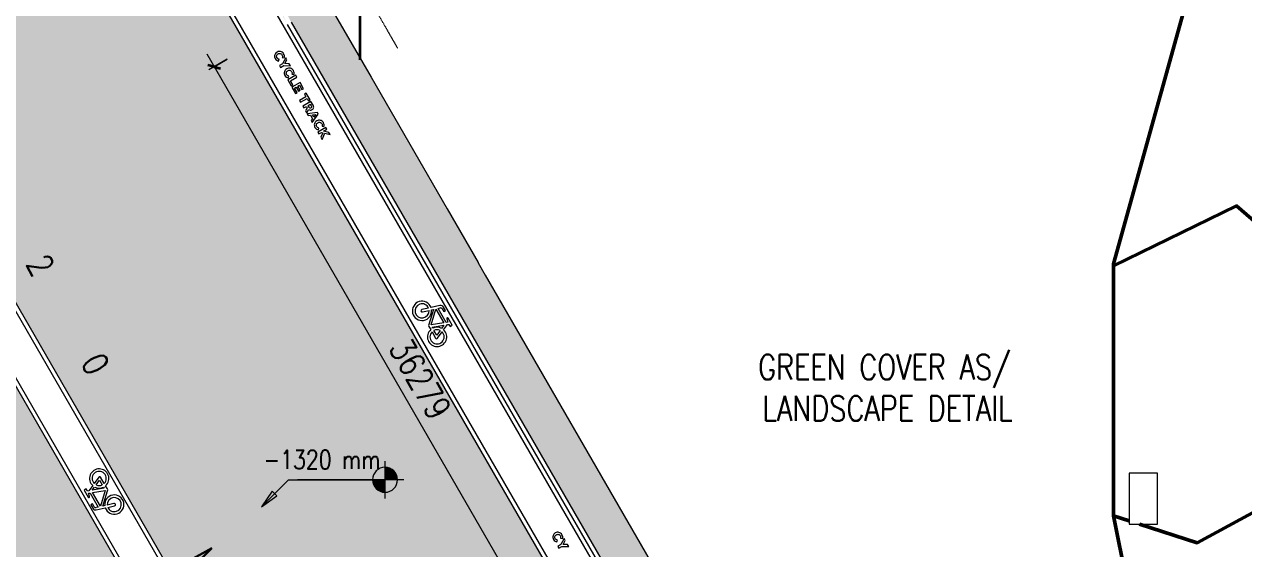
# Model space of a CAD drawing. Header units: millimetres. Extents: x -106145 to 154907, y -84585 to 152038.
# Drawn here: x -76702 to -18156, y 13546 to 38731 of the extents above; entities that cross this region are included whole.
import ezdxf

# ---------------------------------------------------------------- set-up
doc = ezdxf.new("R2010")
doc.units = ezdxf.units.MM
doc.linetypes.add('Cut Out Line _2_', pattern=[2, 1, -1])
for name, color, linetype, lineweight in [('A-ANNO-DIMS', 211, 'Continuous', 9), ('A-ANNO-DIMS-300', 211, 'Continuous', 9), ('A-DETL', 90, 'Continuous', 5), ('A-DETL-MBND', 5, 'Continuous', 5), ('A-DETL-WIDE', 214, 'Continuous', 35), ('A-FLOR', 192, 'Continuous', 5), ('A-FLOR-PATT', 8, 'Continuous', 5), ('A-GENM', 13, 'Continuous', 5), ('C-TOPO', 7, 'Continuous', 5), ('C-TOPO-MAJR', 7, 'Continuous', 50), ('G-ANNO-DIMS', 111, 'Continuous', 9), ('G-ANNO-TEXT', 231, 'Continuous', 9)]:
    doc.layers.add(name, color=color, linetype=linetype, lineweight=lineweight)
doc.styles.add('RomanS', font='romans__.ttf', dxfattribs={"width": 0.8, "height": 1200})
doc.styles.add('RomanS_1', font='romans__.ttf', dxfattribs={"width": 0.8, "height": 900})
doc.styles.add('RomanS_B', font='', dxfattribs={"width": 0.8, "height": 1200})
doc.styles.get('RomanS_B').set_extended_font_data('RomanS', bold=True)
doc.dimstyles.new('Diagonal_-_4_mm_RomanS', dxfattribs={"dimscale": 304.8, "dimtxt": 1219.023462, "dimasz": 1.476378, "dimexe": 0.984252, "dimexo": 0.0625, "dimgap": 0.19685, "dimtad": 1, "dimdec": 0, "dimzin": 0, "dimdsep": 46, "dimtxsty": 'RomanS', "dimblk1": 'OBLIQUE', "dimblk2": 'OBLIQUE', "dimsah": 1, "dimcen": 0.09, "dimdle": 2.362205, "dimazin": 0, "dimtfac": 1, "dimtdec": 4, "dimtix": 1, "dimtmove": 0, "dimatfit": 3, "dimfxl": 2.362205, "dimfxlon": 1, "dimtvp": 1, "dimtolj": 1, "dimtzin": 0, "dimarcsym": 2})

# ---------------------------------------------------------------- blocks, each defined once
blk = doc.blocks.new('MM-HOSPITAL A _ B BLOCK-2022_11_05_CENTRAL_rvt-1-Site Plan')
at = {"layer": 'A-FLOR', "color": 253}
for p, q in [((-23654, 17175), (-23654, 14715)), ((-22294, 17175), (-23654, 17175)), ((-22294, 14715), (-22294, 17175)), ((-23654, 14715), (-22294, 14715))]:
    blk.add_line(p, q, dxfattribs=at)
blk = doc.blocks.new('BICYCLE_CYCLE TRACK - BICYCLE_CYCLE TRACK-V137-Site Plan')
at = {"layer": 'A-DETL-MBND'}
for p, q in [((-505, 383), (-637, -36)), ((-528, -69), (-501, 16)), ((-501, 16), (11, -542)), ((87, -456), (-445, 124)), ((-445, 124), (304, 124)), ((-431, 239), (-400, 335)), ((347, 239), (-431, 239)), ((-163, 495), (-352, 495)), ((-322, 392), (-163, 392)), ((-163, 392), (-163, 495)), ((304, 124), (87, -456)), ((205, -468), (408, 77)), ((210, 345), (371, 305)), ((607, 413), (218, 413)), ((371, 305), (347, 239)), ((408, 77), (487, -99)), ((465, 230), (491, 298)), ((591, -51), (465, 230)), ((491, 298), (607, 298)), ((607, 298), (607, 413)), ((-675, -155), (-773, -468)), ((-664, -503), (-565, -188)), ((104, -583), (276, -583)), ((268, -468), (205, -468)), ((651, -468), (392, -468)), ((403, -583), (749, -583)), ((538, -213), (651, -468)), ((795, -511), (641, -165))]:
    blk.add_line(p, q, dxfattribs=at)
for centre, radius, start, end in [((-352, 335), 160, 90, 162.50117), ((-322, 310), 81.8, 90, 162.50117), ((218, 378), 34.3, 90, 256), ((-715, -493), 463, 80.24625, 66.06731), ((-715, -493), 340, 83.08925, 63.7129), ((-719, -486), 57.1, 162.50117, 342.50117), ((104, -457), 126, 222.51406, 270), ((730, -493), 463, 121.76328, 177.00582), ((730, -493), 463, 191.22063, 107.58429), ((730, -493), 340, 124.6131, 175.91598), ((730, -493), 340, 195.38543, 105.23662), ((749, -532), 51, 270, 24)]:
    blk.add_arc(centre, radius, start, end, dxfattribs=at)
blk = doc.blocks.new('Spot Elevations - M_Spot Elevation - Target Filled-23738-Site Plan')
at = {"layer": 'G-ANNO-DIMS'}
h = blk.add_hatch(color=256, dxfattribs=at)
edge = h.paths.add_edge_path(flags=0)
edge.add_line((0, 0), (-2, 0))
edge.add_arc((0, 0), 2, 90, 180, ccw=False)
edge.add_line((0, 2), (0, 0))
h = blk.add_hatch(color=256, dxfattribs=at)
edge = h.paths.add_edge_path(flags=0)
edge.add_line((0, 0), (2, 0))
edge.add_arc((0, 0), 2, 270, 360, ccw=False)
edge.add_line((0, -2), (0, 0))
for p, q in [((0, -3), (0, 3)), ((-3, 0), (14, 0))]:
    blk.add_line(p, q, dxfattribs=at)
blk.add_circle((0, 0), 2, dxfattribs=at)
blk = doc.blocks.new('DIMBLOCK29-Site Plan')
at = {"layer": 'A-ANNO-DIMS-300', "transparency": 16777216}
for p, q in [((-67947, 37319), (-49088, 4654)), ((-66963, 37055), (-67847, 36545)), ((-67587, 36695), (-66963, 37055)), ((-48824, 5637), (-49707, 5127)), ((-49448, 5277), (-48824, 5637))]:
    blk.add_line(p, q, dxfattribs=at)
at = {"layer": 'A-ANNO-DIMS-300', "lineweight": 35, "transparency": 16777216}
for p, q in [((-67587, 36695), (-67894, 36778)), ((-67587, 36695), (-67280, 36613)), ((-49448, 5277), (-49755, 5360)), ((-49448, 5277), (-49140, 5195))]:
    blk.add_line(p, q, dxfattribs=at)
at = {"layer": 'A-ANNO-DIMS-300', "color": 0, "transparency": 16777216, "insert": (-58199, 23781), "char_height": 1200, "width": 5426.62, "attachment_point": 1, "rotation": 300, "line_spacing_factor": 0.983083, "style": 'RomanS'}
blk.add_mtext('36279', dxfattribs=at)
blk = doc.blocks.new('_Oblique')
at = {"color": 0, "linetype": 'ByBlock', "lineweight": -2}
blk.add_line((-0.5, -0.5), (0.5, 0.5), dxfattribs=at)

msp = doc.modelspace()

# ---------------------------------------------------------------- hatches: boundary and pattern name
at = {"layer": 'G-ANNO-DIMS'}
msp.add_hatch(color=256, dxfattribs=at).paths.add_polyline_path([(-65322.01, 15558.78), (-64573.4, 16082.97), (-64797.83, 16307.39)], flags=0)

# ---------------------------------------------------------------- linework, layer by layer
at = {"layer": 'A-DETL', "linetype": 'Cut Out Line _2_'}
msp.add_line((-64641.75, 47737.34), (-58791.75, 37604.84), dxfattribs=at)
at = {"layer": 'A-DETL-MBND'}
for p, q in [((-45921.53, 7312.96), (-64060.9, 38731.27)), ((-64681.54, 37262.71), (-64689.18, 37220.17)), ((-64689.18, 37220.17), (-64687.99, 37175.48)), ((-64687.99, 37175.48), (-64677.58, 37130.43)), ((-64665.41, 37302.77), (-64681.54, 37262.71)), ((-64677.58, 37130.43), (-64657.58, 37086.79)), ((-64641.12, 37340.01), (-64665.41, 37302.77)), ((-64657.58, 37086.79), (-64623.07, 37038.21)), ((-64609.4, 37372.92), (-64641.12, 37340.01)), ((-64623.07, 37038.21), (-64584.52, 37004.24)), ((-64569.91, 37400.58), (-64609.4, 37372.92)), ((-64592.25, 37182.16), (-64592.1, 37208.13)), ((-64586.79, 37156), (-64592.25, 37182.16)), ((-64592.1, 37208.13), (-64586.78, 37233.02)), ((-64575.3, 37130.55), (-64586.79, 37156)), ((-64586.78, 37233.02), (-64576.54, 37256.54)), ((-64584.52, 37004.24), (-64541.64, 36981.69)), ((-64576.54, 37256.54), (-64561.67, 37278.41)), ((-64554.37, 37101.37), (-64575.3, 37130.55)), ((-64527.34, 37420.3), (-64569.91, 37400.58)), ((-64561.67, 37278.41), (-64542.59, 37297.76)), ((-64530.3, 37080.92), (-64554.37, 37101.37)), ((-64542.59, 37297.76), (-64519.76, 37313.73)), ((-64541.64, 36981.69), (-64494.1, 36967.52)), ((-64502.46, 37066.2), (-64530.3, 37080.92)), ((-64483.21, 37431.19), (-64527.34, 37420.3)), ((-64519.76, 37313.73), (-64493.45, 37326.14)), ((-64470.21, 37054.21), (-64502.46, 37066.2)), ((-64494.1, 36967.52), (-64470.21, 37054.21)), ((-64493.45, 37326.14), (-64467.34, 37332.87)), ((-64438.9, 37433.56), (-64483.21, 37431.19)), ((-64467.34, 37332.87), (-64441.15, 37334.63)), ((-64441.15, 37334.63), (-64415.63, 37331.52)), ((-64395.81, 37427.69), (-64438.9, 37433.56)), ((-64415.63, 37331.52), (-64391.38, 37323.46)), ((-64354.6, 37413.18), (-64395.81, 37427.69)), ((-64391.38, 37323.46), (-64369, 37310.42)), ((-64369, 37310.42), (-64349.36, 37292.61)), ((-64315.91, 37389.61), (-64354.6, 37413.18)), ((-64349.36, 37292.61), (-64333.34, 37270.26)), ((-64333.34, 37270.26), (-64320.04, 37240.45)), ((-64320.04, 37240.45), (-64314.28, 37210.17)), ((-64314.66, 37178.58), (-64319.74, 37144.84)), ((-64319.74, 37144.84), (-64224.77, 37126.78)), ((-64281.31, 37357.23), (-64315.91, 37389.61)), ((-64314.28, 37210.17), (-64314.66, 37178.58)), ((-64153.15, 37130.13), (-64303.12, 36843.18)), ((-64252.35, 37316.25), (-64281.31, 37357.23)), ((-64228.08, 37263.69), (-64252.35, 37316.25)), ((-64216.88, 37215.42), (-64228.08, 37263.69)), ((-64224.77, 37126.78), (-64216.5, 37170.2)), ((-64216.5, 37170.2), (-64216.88, 37215.42)), ((-64197.93, 36845.23), (-64095.11, 37029.6)), ((-64095.11, 37029.6), (-64153.15, 37130.13)), ((-64303.12, 36843.18), (-64457.26, 36754.18)), ((-64457.26, 36754.18), (-64407.1, 36667.32)), ((-64407.1, 36667.32), (-64251.32, 36757.27)), ((-64251.32, 36757.27), (-63929.53, 36742.85)), ((-64215.83, 36456.16), (-64223.47, 36413.62)), ((-64223.47, 36413.62), (-64222.28, 36368.94)), ((-64222.28, 36368.94), (-64211.87, 36323.89)), ((-64199.7, 36496.22), (-64215.83, 36456.16)), ((-64211.87, 36323.89), (-64191.87, 36280.24)), ((-64175.41, 36533.47), (-64199.7, 36496.22)), ((-63985.96, 36840.57), (-64197.93, 36845.23)), ((-64143.69, 36566.37), (-64175.41, 36533.47)), ((-64104.2, 36594.04), (-64143.69, 36566.37)), ((-64126.54, 36375.62), (-64126.39, 36401.59)), ((-64121.08, 36349.46), (-64126.54, 36375.62)), ((-64126.39, 36401.59), (-64121.07, 36426.47)), ((-64109.59, 36324), (-64121.08, 36349.46)), ((-64121.07, 36426.47), (-64110.83, 36449.99)), ((-64110.83, 36449.99), (-64095.96, 36471.86)), ((-64088.66, 36294.82), (-64109.59, 36324)), ((-64061.63, 36613.75), (-64104.2, 36594.04)), ((-64095.96, 36471.86), (-64076.88, 36491.21)), ((-64076.88, 36491.21), (-64054.05, 36507.18)), ((-64017.5, 36624.65), (-64061.63, 36613.75)), ((-64054.05, 36507.18), (-64027.74, 36519.59)), ((-64027.74, 36519.59), (-64001.64, 36526.33)), ((-63973.19, 36627.02), (-64017.5, 36624.65)), ((-64001.64, 36526.33), (-63975.44, 36528.09)), ((-63929.53, 36742.85), (-63985.96, 36840.57)), ((-63975.44, 36528.09), (-63949.92, 36524.97)), ((-63930.1, 36621.15), (-63973.19, 36627.02)), ((-63949.92, 36524.97), (-63925.67, 36516.92)), ((-63888.89, 36606.63), (-63930.1, 36621.15)), ((-63925.67, 36516.92), (-63903.29, 36503.87)), ((-63903.29, 36503.87), (-63883.66, 36486.06)), ((-63850.2, 36583.07), (-63888.89, 36606.63)), ((-63883.66, 36486.06), (-63867.63, 36463.71)), ((-63867.63, 36463.71), (-63854.33, 36433.91)), ((-63854.33, 36433.91), (-63848.57, 36403.62)), ((-63848.95, 36372.03), (-63854.03, 36338.3)), ((-63854.03, 36338.3), (-63759.06, 36320.23)), ((-63815.6, 36550.68), (-63850.2, 36583.07)), ((-63848.57, 36403.62), (-63848.95, 36372.03)), ((-63786.64, 36509.7), (-63815.6, 36550.68)), ((-63762.37, 36457.15), (-63786.64, 36509.7)), ((-63751.17, 36408.87), (-63762.37, 36457.15)), ((-63759.06, 36320.23), (-63750.79, 36363.66)), ((-63750.79, 36363.66), (-63751.17, 36408.87)), ((-64191.87, 36280.24), (-64157.36, 36231.66)), ((-64157.36, 36231.66), (-64118.81, 36197.69)), ((-64118.81, 36197.69), (-64075.93, 36175.14)), ((-64064.59, 36274.37), (-64088.66, 36294.82)), ((-64075.93, 36175.14), (-64028.39, 36160.97)), ((-64036.75, 36259.65), (-64064.59, 36274.37)), ((-63665.17, 36285), (-64056.03, 36059.31)), ((-64056.03, 36059.31), (-63893.37, 35777.6)), ((-64004.51, 36247.66), (-64036.75, 36259.65)), ((-64028.39, 36160.97), (-64004.51, 36247.66)), ((-63925.22, 36019.02), (-63615.01, 36198.14)), ((-63812.71, 35824.17), (-63925.22, 36019.02)), ((-63893.37, 35777.6), (-63812.71, 35824.17)), ((-63464.55, 35937.56), (-63855.42, 35711.87)), ((-63724.61, 35671.59), (-63650.16, 35714.57)), ((-63615.01, 36198.14), (-63665.17, 36285)), ((-63650.16, 35714.57), (-63543.75, 35530.29)), ((-63569.5, 35761.15), (-63495.05, 35804.13)), ((-63463.1, 35576.86), (-63569.5, 35761.15)), ((-63495.05, 35804.13), (-63374.15, 35594.74)), ((-63293.49, 35641.31), (-63464.55, 35937.56)), ((-63855.42, 35711.87), (-63682.74, 35412.81)), ((-63602.08, 35459.38), (-63724.61, 35671.59)), ((-63682.74, 35412.81), (-63602.08, 35459.38)), ((-63543.75, 35530.29), (-63463.1, 35576.86)), ((-63179.8, 35258.16), (-63490.01, 35079.05)), ((-63439.86, 34992.19), (-63129.65, 35171.31)), ((-63374.15, 35594.74), (-63293.49, 35641.31)), ((-63167.83, 35423.68), (-63248.49, 35377.11)), ((-63248.49, 35377.11), (-63179.8, 35258.16)), ((-62980.32, 35098.93), (-63167.83, 35423.68)), ((-63129.65, 35171.31), (-63060.97, 35052.36)), ((-63490.01, 35079.05), (-63439.86, 34992.19)), ((-62941.53, 35031.75), (-63332.39, 34806.06)), ((-63332.39, 34806.06), (-63282.24, 34719.2)), ((-63282.24, 34719.2), (-63158.15, 34790.85)), ((-63119.75, 34724.35), (-63196.26, 34570.3)), ((-63196.26, 34570.3), (-63137.54, 34468.61)), ((-63158.15, 34790.85), (-63119.75, 34724.35)), ((-63137.54, 34468.61), (-63053.08, 34644.7)), ((-63077.5, 34837.42), (-62972.03, 34898.32)), ((-63028.52, 34752.6), (-63077.5, 34837.42)), ((-63060.97, 35052.36), (-62980.32, 35098.93)), ((-63053.08, 34644.7), (-63016.31, 34622.44)), ((-63009.2, 34727.3), (-63028.52, 34752.6)), ((-63016.31, 34622.44), (-62975.57, 34611.64)), ((-62986.94, 34713.27), (-63009.2, 34727.3)), ((-62963.23, 34710.38), (-62986.94, 34713.27)), ((-62975.57, 34611.64), (-62953.9, 34611.14)), ((-62972.03, 34898.32), (-62924, 34815.15)), ((-62939.03, 34718.83), (-62963.23, 34710.38)), ((-62953.9, 34611.14), (-62931.64, 34614.71)), ((-62839.43, 34854.93), (-62941.53, 35031.75)), ((-62918.09, 34736.72), (-62939.03, 34718.83)), ((-62931.64, 34614.71), (-62908.79, 34622.33)), ((-62924, 34815.15), (-62911.38, 34785.71)), ((-62909.23, 34759.24), (-62918.09, 34736.72)), ((-62911.38, 34785.71), (-62909.23, 34759.24)), ((-62908.79, 34622.33), (-62885.34, 34634.01)), ((-62885.34, 34634.01), (-62856.89, 34653.64)), ((-62856.89, 34653.64), (-62835.63, 34675.51)), ((-62822.74, 34821.1), (-62839.43, 34854.93)), ((-62835.63, 34675.51), (-62820.5, 34700.25)), ((-62812.51, 34788.65), (-62822.74, 34821.1)), ((-62820.5, 34700.25), (-62811.48, 34727.85)), ((-62808.76, 34757.56), (-62812.51, 34788.65)), ((-62811.48, 34727.85), (-62808.76, 34757.56)), ((-62632.88, 34497.22), (-63120.47, 34439.04)), ((-63120.47, 34439.04), (-63069.81, 34351.31)), ((-63069.81, 34351.31), (-62962.36, 34365.79)), ((-62962.36, 34365.79), (-62866.92, 34200.51)), ((-62866.92, 34200.51), (-62933.12, 34114.58)), ((-62933.12, 34114.58), (-62881.23, 34024.72)), ((-62881.23, 34024.72), (-62587.09, 34417.92)), ((-62863.96, 34381.63), (-62707.25, 34402.83)), ((-62804.01, 34277.81), (-62863.96, 34381.63)), ((-62707.25, 34402.83), (-62804.01, 34277.81)), ((-62756, 33995.93), (-62772.13, 33955.87)), ((-62731.71, 34033.17), (-62756, 33995.93)), ((-62699.99, 34066.08), (-62731.71, 34033.17)), ((-62660.5, 34093.75), (-62699.99, 34066.08)), ((-62667.13, 33949.7), (-62652.26, 33971.57)), ((-62617.93, 34113.46), (-62660.5, 34093.75)), ((-62652.26, 33971.57), (-62633.19, 33990.92)), ((-62633.19, 33990.92), (-62610.35, 34006.89)), ((-62587.09, 34417.92), (-62632.88, 34497.22)), ((-62573.8, 34124.36), (-62617.93, 34113.46)), ((-62610.35, 34006.89), (-62584.04, 34019.3)), ((-62584.04, 34019.3), (-62557.94, 34026.04)), ((-62529.49, 34126.72), (-62573.8, 34124.36)), ((-62557.94, 34026.04), (-62531.74, 34027.8)), ((-62531.74, 34027.8), (-62506.22, 34024.68)), ((-62486.4, 34120.86), (-62529.49, 34126.72)), ((-62506.22, 34024.68), (-62481.97, 34016.62)), ((-62445.19, 34106.34), (-62486.4, 34120.86)), ((-62481.97, 34016.62), (-62459.59, 34003.58)), ((-62459.59, 34003.58), (-62439.96, 33985.77)), ((-62406.5, 34082.78), (-62445.19, 34106.34)), ((-62439.96, 33985.77), (-62423.93, 33963.42)), ((-62423.93, 33963.42), (-62410.63, 33933.62)), ((-62371.9, 34050.39), (-62406.5, 34082.78)), ((-62342.94, 34009.41), (-62371.9, 34050.39)), ((-62318.67, 33956.86), (-62342.94, 34009.41)), ((-62772.13, 33955.87), (-62779.77, 33913.33)), ((-62779.77, 33913.33), (-62778.58, 33868.65)), ((-62778.58, 33868.65), (-62768.17, 33823.6)), ((-62768.17, 33823.6), (-62748.17, 33779.95)), ((-62748.17, 33779.95), (-62713.66, 33731.37)), ((-62713.66, 33731.37), (-62675.11, 33697.4)), ((-62682.84, 33875.32), (-62682.69, 33901.29)), ((-62677.38, 33849.17), (-62682.84, 33875.32)), ((-62682.69, 33901.29), (-62677.37, 33926.18)), ((-62665.9, 33823.71), (-62677.38, 33849.17)), ((-62677.37, 33926.18), (-62667.13, 33949.7)), ((-62675.11, 33697.4), (-62632.23, 33674.85)), ((-62644.96, 33794.53), (-62665.9, 33823.71)), ((-62620.89, 33774.08), (-62644.96, 33794.53)), ((-62632.23, 33674.85), (-62584.69, 33660.68)), ((-62593.05, 33759.36), (-62620.89, 33774.08)), ((-62221.47, 33784.71), (-62612.33, 33559.02)), ((-62612.33, 33559.02), (-62562.18, 33472.16)), ((-62560.81, 33747.37), (-62593.05, 33759.36)), ((-62584.69, 33660.68), (-62560.81, 33747.37)), ((-62562.18, 33472.16), (-62442.65, 33541.17)), ((-62369.74, 33523.04), (-62466.13, 33305.81)), ((-62442.65, 33541.17), (-62369.74, 33523.04)), ((-62410.63, 33933.62), (-62404.88, 33903.33)), ((-62405.25, 33871.74), (-62410.33, 33838.01)), ((-62410.33, 33838.01), (-62315.36, 33819.94)), ((-62406.46, 33202.47), (-62277.57, 33498.83)), ((-62404.88, 33903.33), (-62405.25, 33871.74)), ((-62342.22, 33599.16), (-62171.31, 33697.85)), ((-62079.74, 33539.25), (-62342.22, 33599.16)), ((-62307.47, 33908.58), (-62318.67, 33956.86)), ((-62315.36, 33819.94), (-62307.09, 33863.37)), ((-62307.09, 33863.37), (-62307.47, 33908.58)), ((-62277.57, 33498.83), (-62019.79, 33435.43)), ((-62171.31, 33697.85), (-62221.47, 33784.71)), ((-62019.79, 33435.43), (-62079.74, 33539.25)), ((-62466.13, 33305.81), (-62406.46, 33202.47)), ((-51318.24, 14161.49), (-51325.88, 14118.95)), ((-51325.88, 14118.95), (-51324.68, 14074.26)), ((-51324.68, 14074.26), (-51314.28, 14029.21)), ((-51302.11, 14201.55), (-51318.24, 14161.49)), ((-51277.82, 14238.79), (-51302.11, 14201.55)), ((-51246.1, 14271.7), (-51277.82, 14238.79)), ((-51206.61, 14299.37), (-51246.1, 14271.7)), ((-51228.94, 14080.94), (-51228.8, 14106.91)), ((-51223.49, 14054.78), (-51228.94, 14080.94)), ((-51228.8, 14106.91), (-51223.47, 14131.8)), ((-51212, 14029.33), (-51223.49, 14054.78)), ((-51223.47, 14131.8), (-51213.24, 14155.32)), ((-51213.24, 14155.32), (-51198.37, 14177.19)), ((-51164.04, 14319.08), (-51206.61, 14299.37)), ((-51198.37, 14177.19), (-51179.29, 14196.54)), ((-51179.29, 14196.54), (-51156.45, 14212.51)), ((-51119.9, 14329.98), (-51164.04, 14319.08)), ((-51156.45, 14212.51), (-51130.14, 14224.92)), ((-51130.14, 14224.92), (-51104.04, 14231.65)), ((-51075.59, 14332.34), (-51119.9, 14329.98)), ((-51104.04, 14231.65), (-51077.85, 14233.41)), ((-51077.85, 14233.41), (-51052.33, 14230.3)), ((-51032.51, 14326.47), (-51075.59, 14332.34)), ((-51052.33, 14230.3), (-51028.08, 14222.24)), ((-50991.29, 14311.96), (-51032.51, 14326.47)), ((-51028.08, 14222.24), (-51005.7, 14209.2)), ((-51005.7, 14209.2), (-50986.06, 14191.39)), ((-50952.61, 14288.39), (-50991.29, 14311.96)), ((-50986.06, 14191.39), (-50970.04, 14169.04)), ((-50970.04, 14169.04), (-50956.74, 14139.23)), ((-50956.74, 14139.23), (-50950.98, 14108.95)), ((-50951.35, 14077.36), (-50956.44, 14043.62)), ((-50918.01, 14256.01), (-50952.61, 14288.39)), ((-50950.98, 14108.95), (-50951.35, 14077.36)), ((-50889.05, 14215.03), (-50918.01, 14256.01)), ((-50864.78, 14162.47), (-50889.05, 14215.03)), ((-50853.58, 14114.2), (-50864.78, 14162.47)), ((-50861.47, 14025.56), (-50853.19, 14068.98)), ((-50853.19, 14068.98), (-50853.58, 14114.2)), ((-51314.28, 14029.21), (-51294.28, 13985.57)), ((-51294.28, 13985.57), (-51259.77, 13936.99)), ((-51259.77, 13936.99), (-51221.22, 13903.02)), ((-51221.22, 13903.02), (-51178.34, 13880.47)), ((-51191.07, 14000.15), (-51212, 14029.33)), ((-51166.99, 13979.7), (-51191.07, 14000.15)), ((-51178.34, 13880.47), (-51130.79, 13866.3)), ((-51139.15, 13964.98), (-51166.99, 13979.7)), ((-51106.91, 13952.99), (-51139.15, 13964.98)), ((-51130.79, 13866.3), (-51106.91, 13952.99)), ((-50939.82, 13741.96), (-51093.96, 13652.96)), ((-51093.96, 13652.96), (-51043.8, 13566.1)), ((-51043.8, 13566.1), (-50888.02, 13656.05)), ((-50956.44, 14043.62), (-50861.47, 14025.56)), ((-50789.85, 14028.91), (-50939.82, 13741.96)), ((-50888.02, 13656.05), (-50566.23, 13641.63)), ((-50834.63, 13744.01), (-50731.81, 13928.38)), ((-50622.66, 13739.35), (-50834.63, 13744.01)), ((-50731.81, 13928.38), (-50789.85, 14028.91)), ((-50566.23, 13641.63), (-50622.66, 13739.35))]:
    msp.add_line(p, q, dxfattribs=at)
at = {"layer": 'A-DETL-WIDE'}
msp.add_line((-60596.8, 46331.27), (-60596.8, 37031.27), dxfattribs=at)
at = {"layer": 'A-FLOR'}
for p, q in [((-46094.73, 7212.96), (-79384.33, 64872.24)), ((-47826.78, 6212.97), (-81116.37, 63872.24)), ((-80943.17, 63972.24), (-47653.57, 6312.97)), ((-61683.19, -1787.04), (-94972.79, 55872.24)), ((-94799.58, 55972.24), (-61509.99, -1687.04)), ((-96358.43, 55072.24), (-63068.83, -2587.04))]:
    msp.add_line(p, q, dxfattribs=at)
at = {"layer": 'C-TOPO'}
for p, q in [((-63255.64, 41736.52), (-60053.46, 36190.19)), ((-60053.46, 36190.19), (-56407.41, 29875.04)), ((-56407.41, 29875.04), (-54915.6, 27291.15)), ((-54915.6, 27291.15), (-54911.15, 27283.44)), ((-54911.15, 27283.44), (-54568.94, 26690.72)), ((-54568.94, 26690.72), (-42646.92, 6041.18))]:
    msp.add_line(p, q, dxfattribs=at)
at = {"layer": 'C-TOPO-MAJR'}
msp.add_line((-24401.25, 19827.74), (-24401.25, 15117.03), dxfattribs=at)
at = {"layer": 'C-TOPO-MAJR', "flags": 128}
msp.add_lwpolyline([(-24401.25, 19827.74), (-24401.25, 27124.06), (-24401.25, 27233.26)], dxfattribs=at)
at = {"layer": 'G-ANNO-DIMS'}
for p, q in [((-65322.01, 15558.78), (-64026.85, 16853.94)), ((-64026.85, 16853.94), (-59381.67, 16853.94)), ((-64797.83, 16307.39), (-65322.01, 15558.78)), ((-65322.01, 15558.78), (-64573.4, 16082.97)), ((-64573.4, 16082.97), (-64797.83, 16307.39))]:
    msp.add_line(p, q, dxfattribs=at)

# ---------------------------------------------------------------- block references
at = {"lineweight": 5}
msp.add_blockref('MM-HOSPITAL A _ B BLOCK-2022_11_05_CENTRAL_rvt-1-Site Plan', (0, 0), dxfattribs=at)
at = {"layer": 'A-GENM'}
for p, rotation in [((-56823.95, 24596.5), 300.0000000000005), ((-73169.73, 16034.79), 120.0000000000003)]:
    msp.add_blockref('BICYCLE_CYCLE TRACK - BICYCLE_CYCLE TRACK-V137-Site Plan', p, dxfattribs=dict(at, rotation=rotation))
at = {"layer": 'G-ANNO-DIMS', "extrusion": (0, 0, -1), "xscale": 299.9999999999997, "yscale": 299.9999999999997, "zscale": 299.9999999999997}
msp.add_blockref('Spot Elevations - M_Spot Elevation - Target Filled-23738-Site Plan', (59381.67, 16853.94), dxfattribs=at)

# ---------------------------------------------------------------- texts
at = {"layer": 'G-ANNO-DIMS', "insert": (-65220.31, 18273.72), "char_height": 900, "width": 7646.5123, "attachment_point": 1, "line_spacing_factor": 0.983083, "style": 'RomanS_1'}
msp.add_mtext('-1320 mm', dxfattribs=at)
at = {"layer": 'G-ANNO-TEXT', "color": 7, "insert": (-75600.01, 27814.73), "char_height": 1200, "width": 131451.096, "attachment_point": 1, "rotation": 299.0220833, "style": 'RomanS_B'}
msp.add_mtext('2       0               M               W       I       D       E               R       O     A       D      ', dxfattribs=at)
at = {"layer": 'G-ANNO-TEXT', "color": 7, "char_height": 1200, "attachment_point": 1, "style": 'RomanS_B'}
for s, insert, width in [('GREEN COVER AS/ ', (-41464.84, 22865.64), 19144.2975), ('LANDSCAPE DETAIL', (-41258.46, 20881.26), 17451.1335)]:
    msp.add_mtext(s, dxfattribs=dict(at, insert=insert, width=width))

# ---------------------------------------------------------------- dimensions: what is measured, and where the dimension line sits
at = {"layer": 'A-ANNO-DIMS'}
dim = msp.add_linear_dim(base=(-49447.6, 5277.18), p1=(-66963.43, 37055.49), p2=(-48824.06, 5637.18), angle=300, dimstyle='Diagonal_-_4_mm_RomanS', override={"dimpost": '<>', "dimfxl": 36278.737323}, dxfattribs=at)
dim.commit()
dim.dimension.update_dxf_attribs({"geometry": 'DIMBLOCK29-Site Plan', "text_midpoint": (-57940.92, 21319.1)})

# ---------------------------------------------------------------- next in the draw order: hatches: boundary and pattern name
at = {"layer": 'A-FLOR-PATT', "true_color": 0xf7f7f8, "transparency": 33554607}
h = msp.add_hatch(color=7, dxfattribs=at)
h.paths.add_polyline_path([(-9644.75, -83979.49), (-5915.52, -83979.49), (-8167.5, -80078.94), (-8218.03, -79978.84), (-8257.04, -79873.7), (-8284.04, -79764.85), (-8298.67, -79653.67), (-8298.67, -79519.19), (-8290.3, -79429.9), (-8260.8, -79300.09), (-8229.91, -79208.31), (-8185.59, -79111.67), (-8115.24, -78999.37), (-8059.44, -78926.66), (-7981.64, -78845.89), (-7895.29, -78774.35), (-7801.47, -78712.92), (-7701.36, -78662.38), (-7596.23, -78623.37), (-7467.8, -78593.8), (-7368.41, -78581.59), (-7264.08, -78579.64), (-7152.43, -78590.11), (-7042.65, -78613.02), (-6936.13, -78648.07), (-6834.2, -78694.83), (-6729.89, -78759.04), (-6649.18, -78820.97), (-6568.42, -78898.77), (-6496.87, -78985.12), (-6435.44, -79078.94), (-3606.12, -83979.49), (4476.79, -83979.49), (1136.82, -78194.49), (1007.46, -77958.35), (888.82, -77716.64), (781.15, -77469.85), (684.66, -77218.47), (599.54, -76963.02), (525.97, -76704.01), (464.09, -76441.96), (414.03, -76177.4), (375.89, -75910.86), (349.75, -75642.87), (335.66, -75373.99), (333.65, -75104.74), (349.42, -74766.41), (365.84, -74567.32), (399.99, -74300.24), (446.08, -74034.96), (504.03, -73772.01), (573.72, -73511.93), (655.01, -73255.24), (747.73, -73002.45), (857.21, -72742.4), (966.71, -72510.61), (1092.52, -72272.56), (1254.82, -72000.46), (1375.54, -71814.57), (1532.17, -71595.56), (1698.47, -71383.8), (1907.41, -71144.35), (2058.72, -70983.71), (2251.94, -70796.18), (2453.38, -70617.52), (2662.63, -70448.07), (2879.27, -70288.18), (3102.87, -70138.17), (3332.97, -69998.34), (5160.4, -68941.67), (2158.79, -63747.52), (2058.79, -63797.85), (1959.24, -63835.3), (1853.49, -63862.37), (1745.42, -63877.76), (1636.31, -63881.28), (1527.47, -63872.89), (1400.16, -63846.59), (1310.07, -63818.48), (1215.4, -63777.95), (1120.33, -63724.31), (1021.97, -63651.91), (950.47, -63587.66), (861.55, -63483.66), (814.25, -63417.45), (760.85, -63322.24), (718.14, -63221.78), (686.63, -63117.26), (666.71, -63009.93), (658.61, -62900.47), (666.71, -62762.2), (678.05, -62683.94), (705.39, -62578.25), (744.09, -62476.18), (793.68, -62378.93), (857.21, -62283.25), (923.05, -62203.46), (1001.29, -62127.34), (1094.64, -62055.7), (1160.74, -62014.15), (-1838.91, -56818.52), (-3667.03, -57873.99), (-3908.33, -58006.25), (-4155.26, -58127.68), (-4407.34, -58238.03), (-4664.07, -58337.09), (-4924.94, -58424.65), (-5189.44, -58500.56), (-5457.04, -58564.66), (-5727.23, -58616.81), (-5999.46, -58656.93), (-6273.21, -58684.93), (-6547.93, -58700.76), (-6823.08, -58704.37), (-7098.12, -58695.78), (-7372.51, -58674.99), (-7645.7, -58642.05), (-7917.17, -58597.01), (-8186.37, -58539.98), (-8452.77, -58471.06), (-8715.85, -58390.38), (-8975.09, -58298.11), (-9281.54, -58170.74), (-9480.03, -58079.54), (-9724.73, -57953.66), (-9963.6, -57817.06), (-10196.18, -57669.99), (-10410.47, -57521.13), (-10618.31, -57363.39), (-10819.33, -57197.05), (-11013.18, -57022.39), (-11199.5, -56839.74), (-11377.97, -56649.4), (-11548.28, -56451.73), (-11745.15, -56198.72), (-11863.2, -56035.77), (-12007.26, -55818.22), (-12142.04, -55594.81), (-44826.78, 1016.81), (-50715.76, -2383.19), (-31425.35, -35795.15), (-31374.82, -35895.26), (-31335.81, -36000.4), (-31308.81, -36109.24), (-31294.17, -36220.42), (-31292.08, -36332.54), (-31302.55, -36444.2), (-31332.05, -36574.01), (-31362.93, -36665.79), (-31407.26, -36762.42), (-31465.14, -36858.47), (-31533.41, -36947.44), (-31634.46, -37047.47), (-31698.89, -37100.62), (-31791.38, -37161.18), (-31891.49, -37211.72), (-31996.62, -37250.73), (-32125.05, -37280.3), (-32224.44, -37292.5), (-32351.13, -37292.36), (-32440.42, -37283.98), (-32550.2, -37261.08), (-32656.72, -37226.03), (-32758.65, -37179.27), (-32862.96, -37115.06), (-32943.67, -37053.13), (-33024.43, -36975.33), (-33095.98, -36888.97), (-33157.4, -36795.15), (-52447.81, -3383.19), (-58509.99, -6883.19), (-13998.42, -83979.49), (-13845.54, -83979.49)], flags=0)
h.paths.add_polyline_path([(1780.43, -63671.95), (1784.76, -63671.53), (1782.41, -63671.53)], flags=0)
h.paths.add_polyline_path([(1877.01, -63650.99), (1879.84, -63650.36), (1878.81, -63650.36)], flags=0)
h.paths.add_polyline_path([(1970.27, -63618.27), (1971.63, -63617.79), (1971.24, -63617.79)], flags=0)
h.paths.add_polyline_path([(-17341.81, -63252.64), (-17453.46, -63242.17), (-17563.23, -63219.26), (-17669.76, -63184.21), (-17771.68, -63137.45), (-17875.99, -63073.24), (-17956.7, -63011.31), (-18046.33, -62922.81), (-18109.01, -62847.16), (-18170.44, -62753.34), (-23044.36, -54311.46), (-23094.89, -54211.36), (-23133.9, -54106.22), (-23160.9, -53997.38), (-23175.53, -53886.19), (-23175.53, -53751.71), (-23167.16, -53662.42), (-23137.66, -53532.61), (-23106.78, -53440.83), (-23062.45, -53344.2), (-23004.57, -53248.14), (-22936.3, -53159.18), (-22858.5, -53078.41), (-22772.15, -53006.87), (-22678.33, -52945.44), (-22578.22, -52894.9), (-22473.09, -52855.89), (-22344.66, -52826.32), (-22245.27, -52814.11), (-22118.58, -52814.26), (-21999.27, -52828.9), (-21919.51, -52845.54), (-21812.99, -52880.59), (-21711.06, -52927.35), (-21606.75, -52991.56), (-21526.04, -53053.49), (-21445.28, -53131.29), (-21373.73, -53217.64), (-21312.31, -53311.46), (-16438.39, -61753.34), (-16385.91, -61858.67), (-16348.84, -61958.58), (-16321.85, -62067.42), (-16307.21, -62178.61), (-16305.11, -62290.73), (-16315.58, -62402.38), (-16345.08, -62532.19), (-16375.97, -62623.97), (-16420.3, -62720.6), (-16478.18, -62816.66), (-16546.44, -62905.62), (-16647.49, -63005.65), (-16710.59, -63057.93), (-16804.41, -63119.36), (-16904.52, -63169.9), (-17009.66, -63208.91), (-17138.08, -63238.48), (-17237.47, -63250.69), (-17337.91, -63252.56)], flags=0)
h.paths.add_polyline_path([(-12771.44, -50104.68), (-12823.29, -49818.28), (-12849.92, -49592.37), (-12864.29, -49365.36), (-12866.34, -49137.9), (-12856.08, -48910.67), (-12833.53, -48684.32), (-12785.52, -48396.72), (-12736.19, -48178.45), (-12675.41, -47963.44), (-12603.43, -47752.37), (-12520.57, -47545.89), (-12427.19, -47344.66), (-12323.71, -47149.31), (-12210.63, -46960.45), (-12088.5, -46778.69), (-11957.96, -46604.58), (-11818.5, -46437.36), (-11663.56, -46270.81), (-11499.84, -46112.9), (-11327.81, -45964.08), (-11147.98, -45824.8), (-10960.87, -45695.45), (-10694.95, -45534.81), (-9804.93, -45020.96), (-9699.81, -44966.99), (-9589.89, -44923.61), (-9476.24, -44891.26), (-9359.96, -44870.25), (-9238.65, -44860.83), (-9124.03, -44862.92), (-9006.67, -44876.68), (-8891.23, -44901.92), (-8778.83, -44938.39), (-8673.25, -44981.1), (-15190.82, -33695.98), (-15494.19, -33853.23), (-15634.81, -33919.59), (-15792.76, -33990.37), (-16098.81, -34109.44), (-16330.36, -34188.35), (-16565.07, -34258.14), (-16755.56, -34308.31), (-16859.96, -34127.48), (-17126.78, -34182.83), (-17395.83, -34226.01), (-17666.56, -34256.93), (-17938.42, -34275.52), (-18214.51, -34281.67), (-18483.27, -34275.6), (-18755.14, -34257.09), (-19075.94, -34218.24), (-19294.95, -34183.17), (-19561.78, -34127.9), (-19825.83, -34060.57), (-20146.72, -33960.01), (-20343.4, -33890.33), (-20595.85, -33787.76), (-20843.39, -33673.83), (-21085.5, -33548.79), (-21321.68, -33412.88), (-21551.45, -33266.38), (-21774.32, -33109.61), (-21989.86, -32942.87), (-22247.11, -32720.47), (-22399.97, -32578.14), (-22616.08, -32355.26), (-22769.85, -32183.53), (-23031.13, -32334.38), (-12784.46, -50082.12)], flags=0)
h.paths.add_polyline_path([(-63242.04, -2687.04), (-79264.23, 25064.21), (-79091.19, 24751.74), (-78929.42, 24433.3), (-78779.13, 24109.28), (-78640.51, 23780.1), (-78513.73, 23446.18), (-78398.95, 23107.95), (-78296.33, 22765.83), (-78205.99, 22420.27), (-78128.05, 22071.7), (-78062.61, 21720.57), (-78009.75, 21367.32), (-77969.54, 21012.42), (-77942.02, 20656.3), (-77927.25, 20299.43), (-77925.22, 19942.26), (-77935.96, 19585.24), (-77959.43, 19228.84), (-77995.62, 18873.5), (-78044.48, 18519.68), (-78105.94, 18167.83), (-78179.93, 17818.4), (-78266.34, 17471.83), (-78365.08, 17128.58), (-78476.02, 16789.06), (-78599.01, 16453.73), (-78733.89, 16123), (-78880.5, 15797.3), (-79038.65, 15477.04), (-79208.14, 15162.64), (-79388.74, 14854.49), (-79580.24, 14552.98), (-79782.38, 14258.51), (-79994.9, 13971.44), (-80217.55, 13692.15), (-80450.02, 13420.98), (-80692.03, 13158.29), (-80943.27, 12904.41), (-81203.41, 12659.66), (-81472.13, 12424.36), (-81749.08, 12198.81), (-82033.91, 11983.29), (-82326.25, 11778.08), (-82625.74, 11583.44), (-82931.98, 11399.63), (-83244.6, 11226.86), (-77686.44, 731.02), (-77387.78, 920.41), (-77082.72, 1099.34), (-76771.65, 1267.58), (-76454.93, 1424.94), (-76132.95, 1571.22), (-75806.09, 1706.26), (-75474.74, 1829.88), (-75139.31, 1941.94), (-74756.95, 2053.49), (-74457.8, 2130.85), (-74112.54, 2207.48), (-73764.84, 2272.09), (-73415.11, 2324.61), (-73063.76, 2364.97), (-72656.56, 2395.59), (-72357.93, 2409.05), (-72004.29, 2412.71), (-71650.74, 2404.11), (-71297.7, 2383.26), (-70945.6, 2350.19), (-70556.17, 2298.56), (-70245.88, 2247.53), (-69899.11, 2178.07), (-69554.96, 2096.63), (-69213.84, 2003.31), (-68876.16, 1898.22), (-68455.77, 1747.81), (-68212.73, 1653.25), (-67887.79, 1513.67), (-67567.88, 1362.9), (-67253.39, 1201.14), (-66944.7, 1028.57), (-66627.92, 836.08), (-66346.17, 651.85), (-66057.07, 448.16), (-65775.2, 234.57), (-65500.9, 11.34), (-65234.5, -221.27), (-64976.33, -462.98), (-64726.7, -713.48), (-64455.22, -1007.88), (-64254.22, -1239.7), (-64031.94, -1514.78), (-63819.34, -1797.39), (-63616.66, -2087.21), (-63424.15, -2383.88)], flags=0)
h.paths.add_polyline_path([(-61509.99, -1687.04), (-55447.81, 1812.96), (-60538.39, 10630.1), (-60588.92, 10730.21), (-60627.93, 10835.35), (-60654.93, 10944.19), (-60669.57, 11055.37), (-60669.57, 11189.85), (-60654.93, 11309.17), (-60631.69, 11408.96), (-60600.81, 11500.74), (-60556.48, 11597.37), (-60498.6, 11693.42), (-60430.33, 11782.39), (-60329.28, 11882.42), (-60266.18, 11934.7), (-60172.36, 11996.13), (-60054.2, 12053.36), (-59967.12, 12085.67), (-59838.69, 12115.25), (-59739.3, 12127.45), (-59634.97, 12129.4), (-59523.32, 12118.93), (-59413.54, 12096.03), (-59307.02, 12060.98), (-59205.09, 12014.22), (-59109.04, 11956.34), (-59020.07, 11888.07), (-58939.31, 11810.27), (-58867.76, 11723.92), (-58806.34, 11630.1), (-53715.76, 2812.96), (-47826.78, 6212.97), (-81116.37, 63872.24), (-87005.36, 60472.24), (-80632.19, 49433.6), (-80581.66, 49333.49), (-80542.65, 49228.35), (-80515.65, 49119.51), (-80501.02, 49008.33), (-80501.02, 48873.84), (-80510.52, 48779.12), (-80532.29, 48674.78), (-80567.35, 48568.25), (-80614.1, 48466.33), (-80671.98, 48370.28), (-80740.25, 48281.31), (-80818.05, 48200.54), (-80904.4, 48129), (-80998.22, 48067.57), (-81098.33, 48017.03), (-81203.46, 47978.02), (-81312.31, 47951.03), (-81423.49, 47936.39), (-81557.97, 47936.39), (-81647.26, 47944.76), (-81757.04, 47967.67), (-81863.56, 48002.72), (-81965.49, 48049.48), (-82061.54, 48107.36), (-82150.51, 48175.62), (-82231.27, 48253.42), (-82302.82, 48339.78), (-82364.24, 48433.6), (-88737.41, 59472.24), (-94799.58, 55972.24), (-62154.59, -570.55)], flags=0)
h.paths.add_polyline_path([(-64060.9, 38731.27), (-64167.59, 38928.65), (-64263.04, 39131.7), (-64346.97, 39339.79), (-64435.48, 39611.2), (-64489.7, 39816.56), (-64533.02, 40024.8), (-64565.27, 40235.27), (-64587.9, 40481.29), (-64596.06, 40660.21), (-64594, 40880.83), (-64579.32, 41104.72), (-64552.12, 41327.44), (-64512.47, 41548.28), (-64460.5, 41766.54), (-64396.37, 41981.56), (-64320.29, 42192.63), (-64232.49, 42399.11), (-64133.26, 42600.34), (-64022.89, 42795.69), (-63901.75, 42984.55), (-63734.73, 43209.96), (-63603.97, 43367.56), (-63464.25, 43519.43), (-63317.49, 43663.48), (-63130.1, 43826.04), (-62972.08, 43949.66), (-62787.88, 44077.78), (-62496.8, 44253.11), (-27335.85, 64553.28), (-27335.85, 64553.29), (57388.75, 113469.06), (54388.75, 118665.21), (21861.14, 99885.39), (21616.66, 99827.66), (21369.69, 99781.81), (21120.78, 99747.94), (20810.95, 99723.83), (20619.52, 99716.43), (20368.34, 99718.86), (20117.56, 99733.42), (19867.78, 99760.08), (19619.58, 99798.76), (19373.54, 99849.39), (19130.23, 99911.84), (18890.22, 99985.97), (18654.07, 100071.61), (18422.33, 100168.54), (18195.54, 100276.56), (17949.78, 100410.09), (17758.92, 100524.79), (17550.11, 100664.43), (17348.29, 100813.99), (17153.92, 100973.12), (16967.47, 101141.45), (16789.37, 101318.59), (16620.02, 101504.13), (16459.84, 101697.63), (16309.18, 101898.63), (16168.41, 102106.68), (16037.85, 102321.28), (8414.1, 115562.68), (3391.16, 112662.69), (12009.36, 97694.07), (12099.92, 97524.42), (12179.43, 97349.32), (12247.56, 97169.48), (12304.02, 96985.65), (12348.59, 96798.58), (12381.08, 96609.03), (12401.36, 96417.79), (12409.35, 96225.65), (12405.01, 96033.39), (12388.36, 95841.8), (12359.47, 95651.68), (12318.46, 95463.79), (12265.49, 95278.92), (12200.79, 95097.82), (12102.68, 94878.2), (12037.29, 94749.91), (11939.16, 94584.52), (11830.64, 94425.75), (11712.17, 94274.27), (11584.23, 94130.69), (11447.36, 93995.6), (11302.12, 93869.55), (11149.1, 93753.07), (10988.93, 93646.64), (10822.27, 93550.68), (10649.8, 93465.6), (10472.24, 93391.75), (10290.31, 93329.42), (10104.76, 93278.88), (9916.36, 93240.33), (9725.87, 93213.93), (9534.08, 93199.79), (9341.78, 93197.96), (9149.76, 93208.46), (8958.8, 93231.25), (8769.7, 93266.22), (8583.23, 93313.23), (8400.15, 93372.09), (8208.59, 93448.5), (8047.17, 93524.36), (7878.72, 93617.13), (7716.56, 93720.51), (7561.36, 93834.07), (7413.75, 93957.33), (7274.34, 94089.8), (7143.71, 94230.93), (7022.38, 94380.14), (6910.87, 94536.82), (6809.62, 94700.32), (-1804.99, 109662.69), (-21467.73, 98310.4), (-21489.67, 80022.41), (-21496.42, 79684.63), (-21515.84, 79347.33), (-21547.91, 79011), (-21592.57, 78676.11), (-21662.55, 78282.54), (-21719.44, 78012.53), (-21801.46, 77684.78), (-21895.73, 77360.34), (-22002.11, 77039.67), (-22120.44, 76723.22), (-22250.57, 76411.43), (-22392.32, 76104.74), (-22545.47, 75803.59), (-22709.82, 75508.4), (-22885.13, 75219.59), (-23071.16, 74937.56), (-23320.3, 74594.61), (-23474.3, 74395.43), (-23690.84, 74136.1), (-23916.97, 73885.08), (-24152.36, 73642.72), (-24396.68, 73409.36), (-65696.8, 49564.73), (-65894.18, 49458.04), (-66097.23, 49362.58), (-66355.38, 49261.66), (-66517.78, 49206.54), (-66733.95, 49146.44), (-66953.15, 49098.56), (-67174.69, 49063.05), (-67397.88, 49040.01), (-67622, 49029.53), (-67846.36, 49031.63), (-68070.25, 49046.3), (-68292.97, 49073.51), (-68513.8, 49113.16), (-68732.07, 49165.13), (-68947.08, 49229.25), (-69158.16, 49305.33), (-69364.64, 49393.13), (-69565.87, 49492.37), (-69761.22, 49602.73), (-69950.08, 49723.87), (-70131.84, 49855.42), (-70305.95, 49996.94), (-70471.84, 50148.01), (-70629, 50308.14), (-70776.94, 50476.83), (-70915.19, 50653.55), (-71043.31, 50837.74), (-71160.9, 51028.83), (-64118.63, 38831.27)], flags=0)
at = {"layer": 'A-FLOR-PATT', "transparency": 33554495}
h = msp.add_hatch(dxfattribs=at)
h.set_pattern_fill('FP_9', color=256, style=0, pattern_type=2)
h.set_pattern_definition([(75.005, (-23729.52, -11256.56), (-70.70667, 122.4768), [299.964, -99.988]), (164.991, (-23703.65, -11159.98), (-70.70614, 122.47711), [299.964, -99.988])])
h.paths.add_polyline_path([(-18180.28, -34281.67), (-17905.86, -34273.95), (-17632.09, -34253.68), (-17359.52, -34220.91), (-17088.74, -34175.71), (-16802.53, -34113.5), (-16487.08, -34027.27), (-16290.25, -33965.68), (-16034.72, -33872.85), (-15781.25, -33767.42), (-15532.86, -33650.5), (-15290.09, -33522.34), (-16290.25, -31789.99), (-16487.08, -31890.83), (-16689.19, -31980.63), (-16895.94, -32059.13), (-17106.72, -32126.08), (-17320.88, -32181.28), (-17537.76, -32224.55), (-17756.7, -32255.78), (-17977.03, -32274.86), (-18198.07, -32281.73), (-18419.17, -32276.37), (-18639.62, -32258.8), (-18858.77, -32229.08), (-19075.94, -32187.28), (-19290.47, -32133.55), (-19501.7, -32068.05), (-19708.99, -31990.97), (-19911.7, -31902.55), (-20146.72, -31781.5), (-20300.93, -31692.82), (-20486.26, -31572.14), (-20664.64, -31441.41), (-20835.52, -31301.01), (-20998.37, -31151.39), (-21152.71, -30993), (-21298.06, -30826.31), (-21433.98, -30651.85), (-21560.04, -30470.15), (-21675.87, -30281.75), (-63829.12, 42727.5), (-63851.59, 42692.47), (-63956.43, 42506.89), (-64050.71, 42315.72), (-64134.12, 42119.56), (-64206.39, 41919.04), (-64267.31, 41714.78), (-64316.69, 41507.43), (-64354.35, 41297.63), (-64380.2, 41086.05), (-64394.14, 40873.36), (-64395.96, 40656.47), (-64384.63, 40432.35), (-64360.1, 40209.16), (-64322.43, 39987.62), (-64271.68, 39768.42), (-64207.96, 39552.25), (-64159.46, 39409.36), (-64079.73, 39211.68), (-63989.05, 39018.78), (-63829.96, 38731.27), (-23407.92, -31281.75), (-23265.26, -31516.29), (-23112.01, -31744.07), (-22948.51, -31964.59), (-22775.08, -32177.41), (-22592.11, -32382.07), (-22399.97, -32578.14), (-22199.06, -32765.23), (-21989.8, -32942.92), (-21772.63, -33110.86), (-21548, -33268.69), (-21316.4, -33416.07), (-21078.29, -33552.71), (-20834.18, -33678.32), (-20584.59, -33792.62), (-20330.02, -33895.39), (-20071.02, -33986.41), (-19808.13, -34065.49), (-19541.89, -34132.46), (-19272.88, -34187.18), (-19001.64, -34229.53), (-18728.74, -34259.44), (-18454.77, -34276.83)], flags=0)
h.paths.add_polyline_path([(-61975.61, 41886.67), (-61954.19, 41913.42), (-61851.93, 42021.48), (-61741.1, 42120.72), (-61622.45, 42210.47), (-61496.8, 42290.11), (-15621.34, 68776.32), (-17441.25, 68778.77), (-17441.25, 68853.68), (-15487.35, 68853.68), (-15025.75, 69120.19), (-15025.75, 69340.05), (-15406.25, 69340.05), (-15406.25, 70340.05), (-14611.25, 70801.76), (-14611.25, 71668.9), (-62596.8, 43960.63), (-62678.33, 43910.45), (-62853.31, 43788.74), (-63005.18, 43669.94), (-62015.02, 41954.94)], flags=0)

# ---------------------------------------------------------------- next in the draw order: linework, layer by layer
at = {"layer": 'A-DETL-MBND'}
msp.add_line((-63887.69, 38831.27), (-22857.92, -32234.38), dxfattribs=at)
at = {"layer": 'A-FLOR'}
msp.add_line((-96531.63, 54972.24), (-16307.82, -83979.49), dxfattribs=at)
at = {"layer": 'C-TOPO-MAJR'}
for p, q in [((-24401.25, 15117.03), (-21289.6, -298.05)), ((-23653.8, 14877.07), (-24401.25, 15117.03))]:
    msp.add_line(p, q, dxfattribs=at)
at = {"layer": 'C-TOPO-MAJR', "flags": 128}
for points in [[(-24401.25, 27233.27), (-19865.37, 43607.2), (-17441.25, 60190.48)], [(-14916.26, 26909.3), (-18496.77, 30006.72), (-24401.25, 27124.06)], [(-14928.89, 16785), (-20380.05, 13826.1), (-23148.96, 14715)]]:
    msp.add_lwpolyline(points, dxfattribs=at)

doc.saveas('drawing.dxf')
